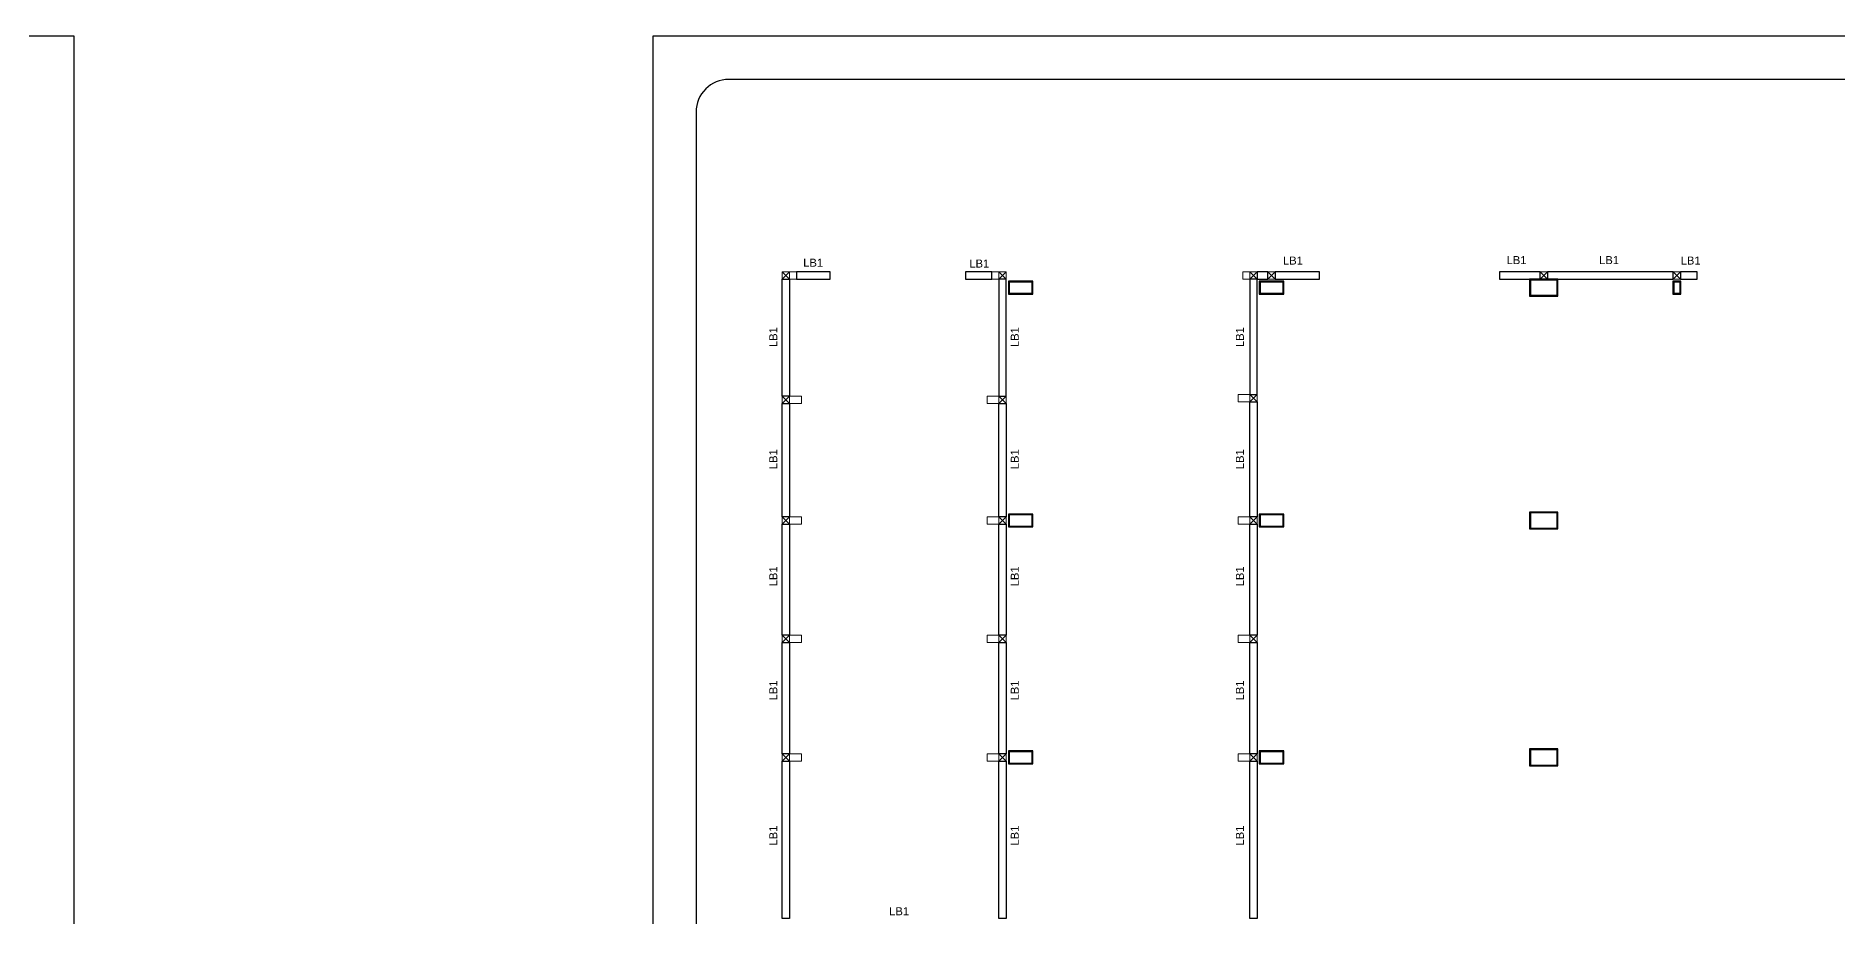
# Model space of a CAD drawing. Header units: inches. Extents: x -605 to 2991212, y -2872845 to 0.
# Drawn here: x 2567494 to 2623787, y -2225106 to -2197597 of the extents above; entities that cross this region are included whole.
import ezdxf
from ezdxf.enums import TextEntityAlignment as Align

# ---------------------------------------------------------------- set-up
doc = ezdxf.new("R2010")
doc.units = ezdxf.units.IN
doc.header["$LTSCALE"] = 600
doc.header["$MEASUREMENT"] = 0
doc.layers.add('rRCC 2', color=40, linetype='Continuous', lineweight=15)
doc.layers.add('rSHEET', color=2, linetype='Continuous', lineweight=30)
doc.styles.get("Standard").update_dxf_attribs({"font": 'arial.ttf'})

msp = doc.modelspace()

# ---------------------------------------------------------------- linework, layer by layer
at = {"color": 1, "linetype": 'ByBlock'}
for points in [[(2592303.7, -2204960.9), (2591253.7, -2204960.9), (2591253.7, -2205190.9), (2592303.7, -2205190.9)], [(2597353.7, -2204960.9), (2596533.7, -2204960.9), (2596533.7, -2205190.9), (2597353.7, -2205190.9)], [(2605979.6, -2204960.9), (2605644.6, -2204960.9), (2605644.6, -2205190.9), (2605979.6, -2205190.9)], [(2607594.6, -2204960.9), (2606209.6, -2204960.9), (2606209.6, -2205190.9), (2607594.6, -2205190.9)], [(2614479.6, -2204960.9), (2613209.6, -2204960.9), (2613209.6, -2205190.9), (2614479.6, -2205190.9)], [(2618639.6, -2204960.9), (2614709.6, -2204960.9), (2614709.6, -2205190.9), (2618639.6, -2205190.9)], [(2619389.6, -2204960.9), (2618869.6, -2204960.9), (2618869.6, -2205190.9), (2619389.6, -2205190.9)], [(2590803.7, -2205190.9), (2591033.7, -2205190.9), (2591033.7, -2208841.9), (2590803.7, -2208841.9)], [(2597803.7, -2205190.9), (2597573.7, -2205190.9), (2597573.7, -2208841.9), (2597803.7, -2208841.9)], [(2605644.6, -2205190.9), (2605414.6, -2205190.9), (2605414.6, -2208791.9), (2605644.6, -2208791.9)], [(2590803.7, -2209071.9), (2591033.7, -2209071.9), (2591033.7, -2212608), (2590803.7, -2212608)], [(2597573.7, -2209071.9), (2597803.7, -2209071.9), (2597803.7, -2212608), (2597573.7, -2212608)], [(2605414.6, -2209021.9), (2605644.6, -2209021.9), (2605644.6, -2212608), (2605414.6, -2212608)], [(2590803.7, -2212838), (2591033.7, -2212838), (2591033.7, -2216308), (2590803.7, -2216308)], [(2597573.7, -2212838), (2597803.7, -2212838), (2597803.7, -2216308), (2597573.7, -2216308)], [(2605414.6, -2212838), (2605644.6, -2212838), (2605644.6, -2216308), (2605414.6, -2216308)], [(2590803.7, -2216538), (2591033.7, -2216538), (2591033.7, -2220008), (2590803.7, -2220008)], [(2597573.7, -2216538), (2597803.7, -2216538), (2597803.7, -2220008), (2597573.7, -2220008)], [(2605414.6, -2216538), (2605644.6, -2216538), (2605644.6, -2220008), (2605414.6, -2220008)], [(2590803.7, -2220238), (2591033.7, -2220238), (2591033.7, -2225158), (2590803.7, -2225158)], [(2597573.7, -2220238), (2597803.7, -2220238), (2597803.7, -2225158), (2597573.7, -2225158)], [(2605414.6, -2220238), (2605644.6, -2220238), (2605644.6, -2225158), (2605414.6, -2225158)]]:
    msp.add_lwpolyline(points, close=True, dxfattribs=at)
at = {"color": 6, "linetype": 'ByBlock'}
for points in [[(2598638.7, -2205653.4), (2598638.7, -2205253.4), (2597868.7, -2205253.4), (2597868.7, -2205653.4)], [(2606479.6, -2205653.4), (2606479.6, -2205253.4), (2605709.6, -2205253.4), (2605709.6, -2205653.4)], [(2615034.6, -2205715.9), (2615034.6, -2205190.9), (2614154.6, -2205190.9), (2614154.6, -2205715.9)], [(2618879.6, -2205253.4), (2618629.6, -2205253.4), (2618629.6, -2205653.4), (2618879.6, -2205653.4)], [(2598638.7, -2212923), (2598638.7, -2212523), (2597868.7, -2212523), (2597868.7, -2212923)], [(2606479.6, -2212923), (2606479.6, -2212523), (2605709.6, -2212523), (2605709.6, -2212923)], [(2615034.6, -2212985.5), (2615034.6, -2212460.5), (2614154.6, -2212460.5), (2614154.6, -2212985.5)], [(2598638.7, -2220323), (2598638.7, -2219923), (2597868.7, -2219923), (2597868.7, -2220323)], [(2606479.6, -2220323), (2606479.6, -2219923), (2605709.6, -2219923), (2605709.6, -2220323)], [(2615034.6, -2220385.5), (2615034.6, -2219860.5), (2614154.6, -2219860.5), (2614154.6, -2220385.5)]]:
    msp.add_lwpolyline(points, close=True, dxfattribs=at)
at = {"color": 3, "linetype": 'ByBlock'}
for points in [[(2598613.7, -2205628.4), (2598613.7, -2205278.4), (2597893.7, -2205278.4), (2597893.7, -2205628.4)], [(2606454.6, -2205628.4), (2606454.6, -2205278.4), (2605734.6, -2205278.4), (2605734.6, -2205628.4)], [(2615009.6, -2205690.9), (2615009.6, -2205215.9), (2614179.6, -2205215.9), (2614179.6, -2205690.9)], [(2618854.6, -2205278.4), (2618654.6, -2205278.4), (2618654.6, -2205628.4), (2618854.6, -2205628.4)], [(2598613.7, -2212898), (2598613.7, -2212548), (2597893.7, -2212548), (2597893.7, -2212898)], [(2606454.6, -2212898), (2606454.6, -2212548), (2605734.6, -2212548), (2605734.6, -2212898)], [(2615009.6, -2212960.5), (2615009.6, -2212485.5), (2614179.6, -2212485.5), (2614179.6, -2212960.5)], [(2598613.7, -2220298), (2598613.7, -2219948), (2597893.7, -2219948), (2597893.7, -2220298)], [(2606454.6, -2220298), (2606454.6, -2219948), (2605734.6, -2219948), (2605734.6, -2220298)], [(2615009.6, -2220360.5), (2615009.6, -2219885.5), (2614179.6, -2219885.5), (2614179.6, -2220360.5)]]:
    msp.add_lwpolyline(points, close=True, dxfattribs=at)
at = {"layer": 'rRCC 2', "color": 6}
for p, q in [((2590803.7, -2204960.9), (2591033.7, -2205190.9)), ((2590803.7, -2205190.9), (2591033.7, -2204960.9)), ((2597803.7, -2204960.9), (2597573.7, -2205190.9)), ((2597803.7, -2205190.9), (2597573.7, -2204960.9)), ((2605644.6, -2204960.9), (2605414.6, -2205190.9)), ((2605644.6, -2205190.9), (2605414.6, -2204960.9)), ((2606209.6, -2204960.9), (2605979.6, -2205190.9)), ((2606209.6, -2205190.9), (2605979.6, -2204960.9)), ((2614709.6, -2204960.9), (2614479.6, -2205190.9)), ((2614709.6, -2205190.9), (2614479.6, -2204960.9)), ((2618869.6, -2204960.9), (2618639.6, -2205190.9)), ((2618869.6, -2205190.9), (2618639.6, -2204960.9)), ((2590803.7, -2208841.9), (2591033.7, -2209071.9)), ((2590803.7, -2209071.9), (2591033.7, -2208841.9)), ((2597803.7, -2208841.9), (2597573.7, -2209071.9)), ((2597803.7, -2209071.9), (2597573.7, -2208841.9)), ((2605644.6, -2208791.9), (2605414.6, -2209021.9)), ((2605644.6, -2209021.9), (2605414.6, -2208791.9)), ((2590803.7, -2212608), (2591033.7, -2212838)), ((2590803.7, -2212838), (2591033.7, -2212608)), ((2597803.7, -2212608), (2597573.7, -2212838)), ((2597803.7, -2212838), (2597573.7, -2212608)), ((2605644.6, -2212608), (2605414.6, -2212838)), ((2605644.6, -2212838), (2605414.6, -2212608)), ((2590803.7, -2216308), (2591033.7, -2216538)), ((2590803.7, -2216538), (2591033.7, -2216308)), ((2597803.7, -2216308), (2597573.7, -2216538)), ((2597803.7, -2216538), (2597573.7, -2216308)), ((2605644.6, -2216308), (2605414.6, -2216538)), ((2605644.6, -2216538), (2605414.6, -2216308)), ((2590803.7, -2220008), (2591033.7, -2220238)), ((2590803.7, -2220238), (2591033.7, -2220008)), ((2597803.7, -2220008), (2597573.7, -2220238)), ((2597803.7, -2220238), (2597573.7, -2220008)), ((2605644.6, -2220008), (2605414.6, -2220238)), ((2605644.6, -2220238), (2605414.6, -2220008))]:
    msp.add_line(p, q, dxfattribs=at)
for points in [[(2590803.7, -2205190.9), (2590803.7, -2204960.9), (2591253.7, -2204960.9), (2591253.7, -2205190.9)], [(2590803.7, -2204960.9), (2591033.7, -2204960.9), (2591033.7, -2205190.9), (2590803.7, -2205190.9)], [(2597803.7, -2205190.9), (2597803.7, -2204960.9), (2597353.7, -2204960.9), (2597353.7, -2205190.9)], [(2597803.7, -2204960.9), (2597573.7, -2204960.9), (2597573.7, -2205190.9), (2597803.7, -2205190.9)], [(2605644.6, -2205190.9), (2605644.6, -2204960.9), (2605194.6, -2204960.9), (2605194.6, -2205190.9)], [(2605644.6, -2204960.9), (2605414.6, -2204960.9), (2605414.6, -2205190.9), (2605644.6, -2205190.9)], [(2606209.6, -2204960.9), (2605979.6, -2204960.9), (2605979.6, -2205190.9), (2606209.6, -2205190.9)], [(2614709.6, -2204960.9), (2614479.6, -2204960.9), (2614479.6, -2205190.9), (2614709.6, -2205190.9)], [(2618869.6, -2204960.9), (2618639.6, -2204960.9), (2618639.6, -2205190.9), (2618869.6, -2205190.9)], [(2590803.7, -2209071.9), (2590803.7, -2208841.9), (2591403.7, -2208841.9), (2591403.7, -2209071.9)], [(2590803.7, -2208841.9), (2591033.7, -2208841.9), (2591033.7, -2209071.9), (2590803.7, -2209071.9)], [(2597803.7, -2209071.9), (2597803.7, -2208841.9), (2597203.7, -2208841.9), (2597203.7, -2209071.9)], [(2597803.7, -2208841.9), (2597573.7, -2208841.9), (2597573.7, -2209071.9), (2597803.7, -2209071.9)], [(2605644.6, -2209021.9), (2605644.6, -2208791.9), (2605044.6, -2208791.9), (2605044.6, -2209021.9)], [(2605644.6, -2208791.9), (2605414.6, -2208791.9), (2605414.6, -2209021.9), (2605644.6, -2209021.9)], [(2590803.7, -2212838), (2590803.7, -2212608), (2591403.7, -2212608), (2591403.7, -2212838)], [(2590803.7, -2212608), (2591033.7, -2212608), (2591033.7, -2212838), (2590803.7, -2212838)], [(2597803.7, -2212838), (2597803.7, -2212608), (2597203.7, -2212608), (2597203.7, -2212838)], [(2597803.7, -2212608), (2597573.7, -2212608), (2597573.7, -2212838), (2597803.7, -2212838)], [(2605644.6, -2212838), (2605644.6, -2212608), (2605044.6, -2212608), (2605044.6, -2212838)], [(2605644.6, -2212608), (2605414.6, -2212608), (2605414.6, -2212838), (2605644.6, -2212838)], [(2590803.7, -2216538), (2590803.7, -2216308), (2591403.7, -2216308), (2591403.7, -2216538)], [(2590803.7, -2216308), (2591033.7, -2216308), (2591033.7, -2216538), (2590803.7, -2216538)], [(2597803.7, -2216538), (2597803.7, -2216308), (2597203.7, -2216308), (2597203.7, -2216538)], [(2597803.7, -2216308), (2597573.7, -2216308), (2597573.7, -2216538), (2597803.7, -2216538)], [(2605644.6, -2216538), (2605644.6, -2216308), (2605044.6, -2216308), (2605044.6, -2216538)], [(2605644.6, -2216308), (2605414.6, -2216308), (2605414.6, -2216538), (2605644.6, -2216538)], [(2590803.7, -2220238), (2590803.7, -2220008), (2591403.7, -2220008), (2591403.7, -2220238)], [(2590803.7, -2220008), (2591033.7, -2220008), (2591033.7, -2220238), (2590803.7, -2220238)], [(2597803.7, -2220238), (2597803.7, -2220008), (2597203.7, -2220008), (2597203.7, -2220238)], [(2597803.7, -2220008), (2597573.7, -2220008), (2597573.7, -2220238), (2597803.7, -2220238)], [(2605644.6, -2220238), (2605644.6, -2220008), (2605044.6, -2220008), (2605044.6, -2220238)], [(2605644.6, -2220008), (2605414.6, -2220008), (2605414.6, -2220238), (2605644.6, -2220238)]]:
    msp.add_lwpolyline(points, close=True, dxfattribs=at)
at = {"layer": 'rSHEET'}
for points in [[(2568681.6, -2339818.9), (2568681.6, -2197596.6), (2468120.2, -2197596.6), (2468120.2, -2339818.9)], [(2687325.7, -2339818.9), (2687325.7, -2197596.6), (2586764.3, -2197596.6), (2586764.3, -2339818.9)]]:
    msp.add_lwpolyline(points, close=True, dxfattribs=at)
msp.add_lwpolyline([(2685973.7, -2337448.6), (2685973.7, -2199967, 0.4142136), (2684957.9, -2198951.1), (2589132.2, -2198951.1, 0.4142136), (2588116.3, -2199967), (2588116.3, -2337448.6, 0.4142136), (2589132.2, -2338464.4), (2684957.9, -2338464.4, 0.4142136)], format="xyb", close=True, dxfattribs=at)

# ---------------------------------------------------------------- texts
at = {"layer": 'rRCC 2'}
for p in [(2591772, -2204674.6), (2596960.9, -2204700.4), (2606759.4, -2204607), (2613746.1, -2204593.1), (2616636.6, -2204593.1), (2619185.2, -2204607), (2594457.5, -2224928.1)]:
    msp.add_text('LB1', height=250, dxfattribs=at).set_placement(p, align=Align.MIDDLE_CENTER)
for p in [(2590526, -2206996.9), (2598068.5, -2206996.9), (2605102, -2206996.9), (2590526, -2210810.4), (2598068.5, -2210810.4), (2605102, -2210810.4), (2590526, -2214469.4), (2598068.5, -2214469.4), (2605102, -2214469.4), (2590526, -2218030.9), (2598068.5, -2218030.9), (2605102, -2218030.9), (2590526, -2222563.9), (2598068.5, -2222563.9), (2605102, -2222563.9)]:
    msp.add_text('LB1', height=250, rotation=90, dxfattribs=at).set_placement(p, align=Align.MIDDLE_CENTER)

doc.saveas('drawing.dxf')
